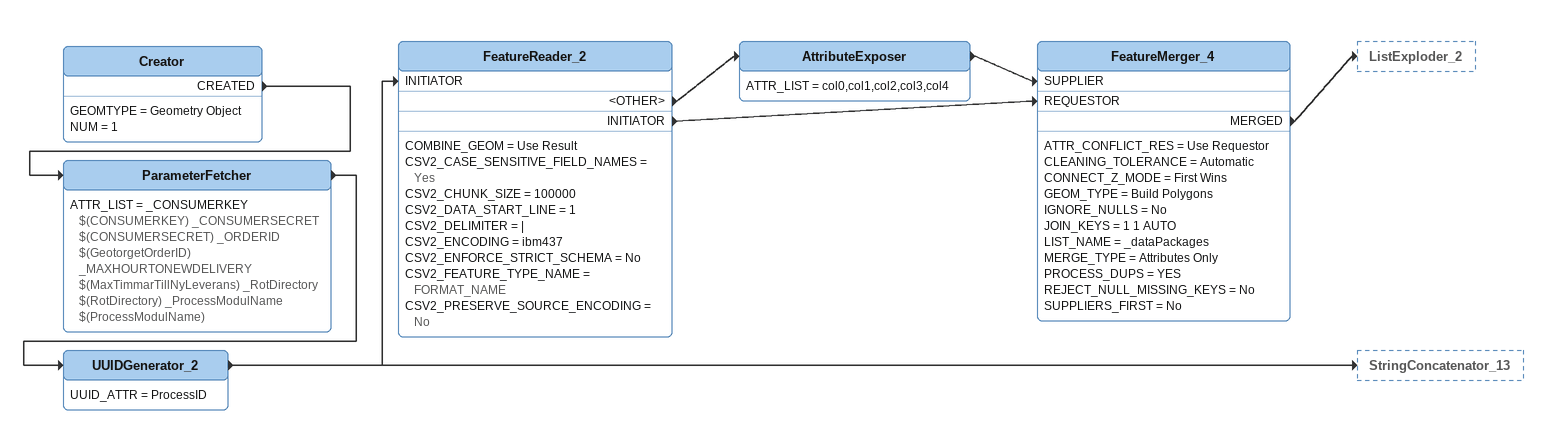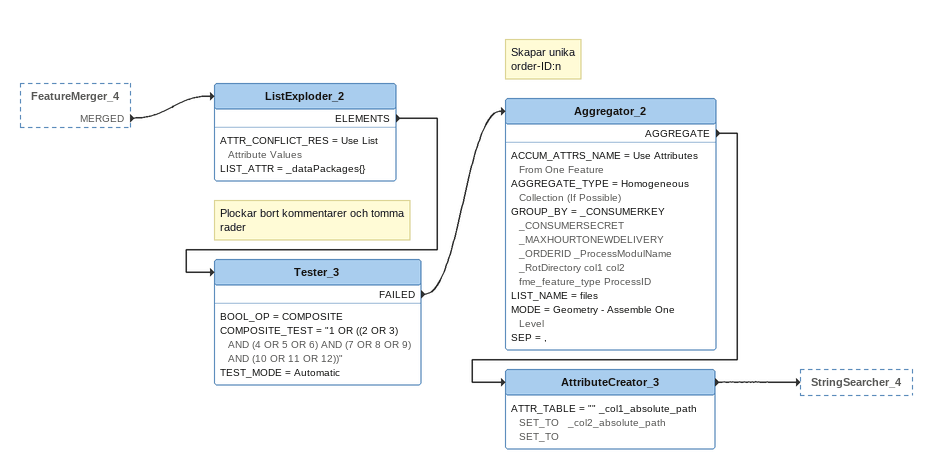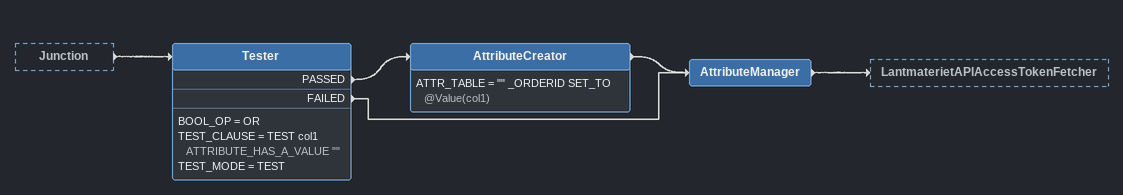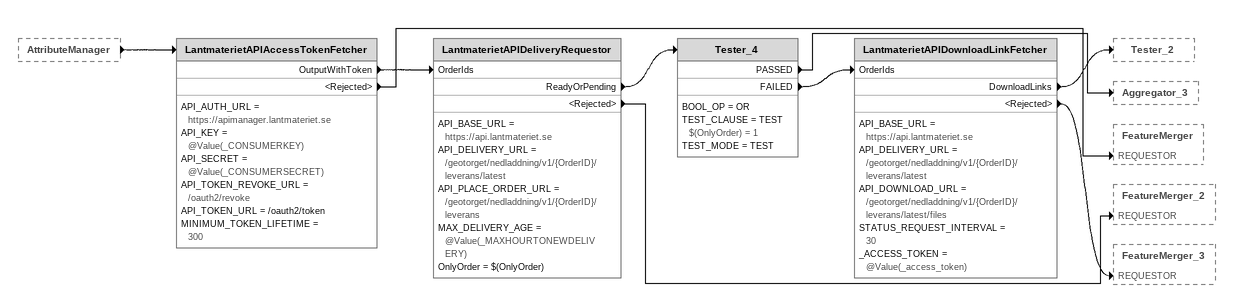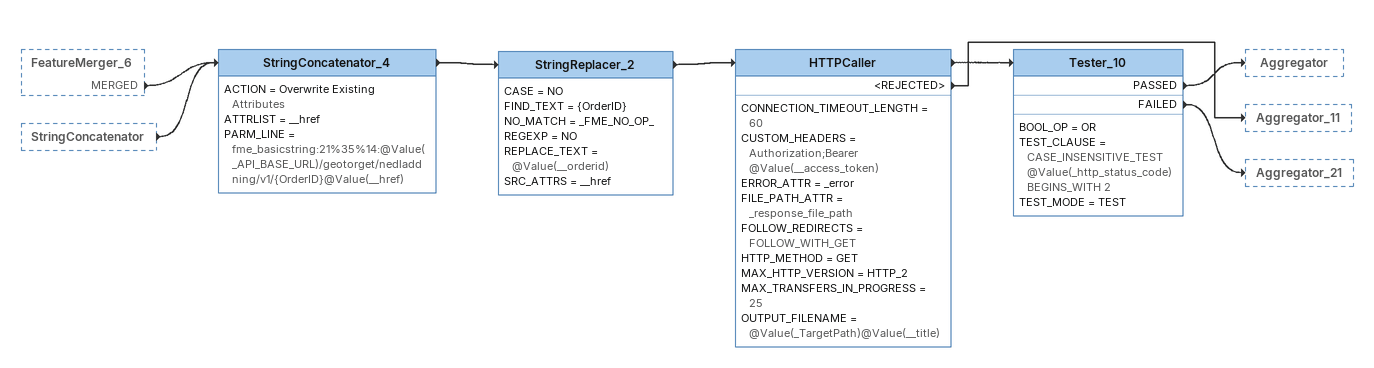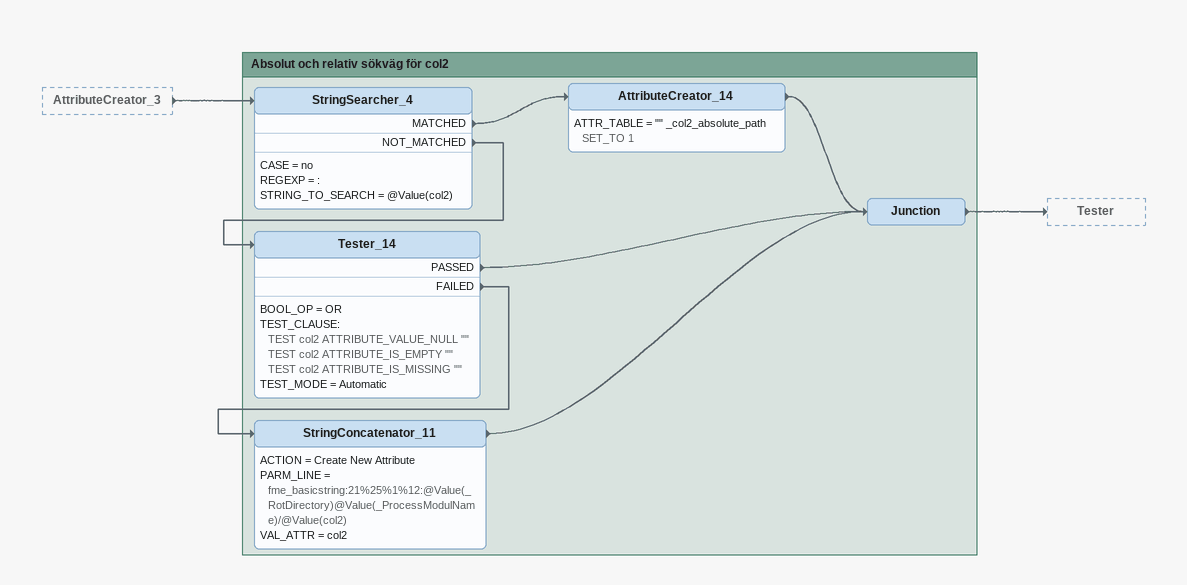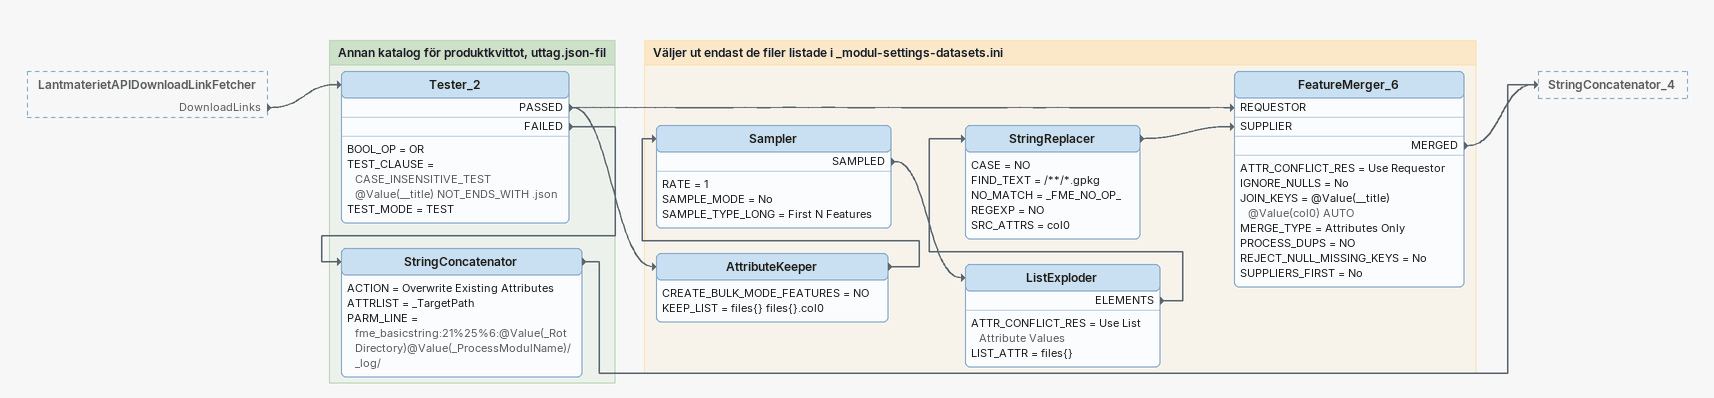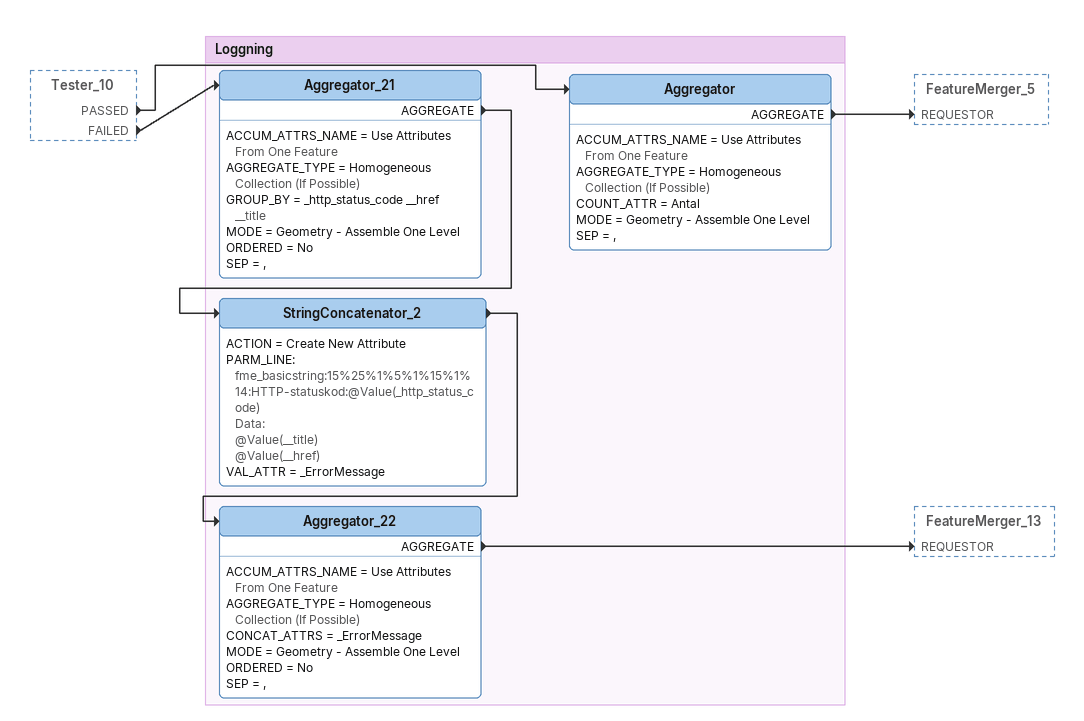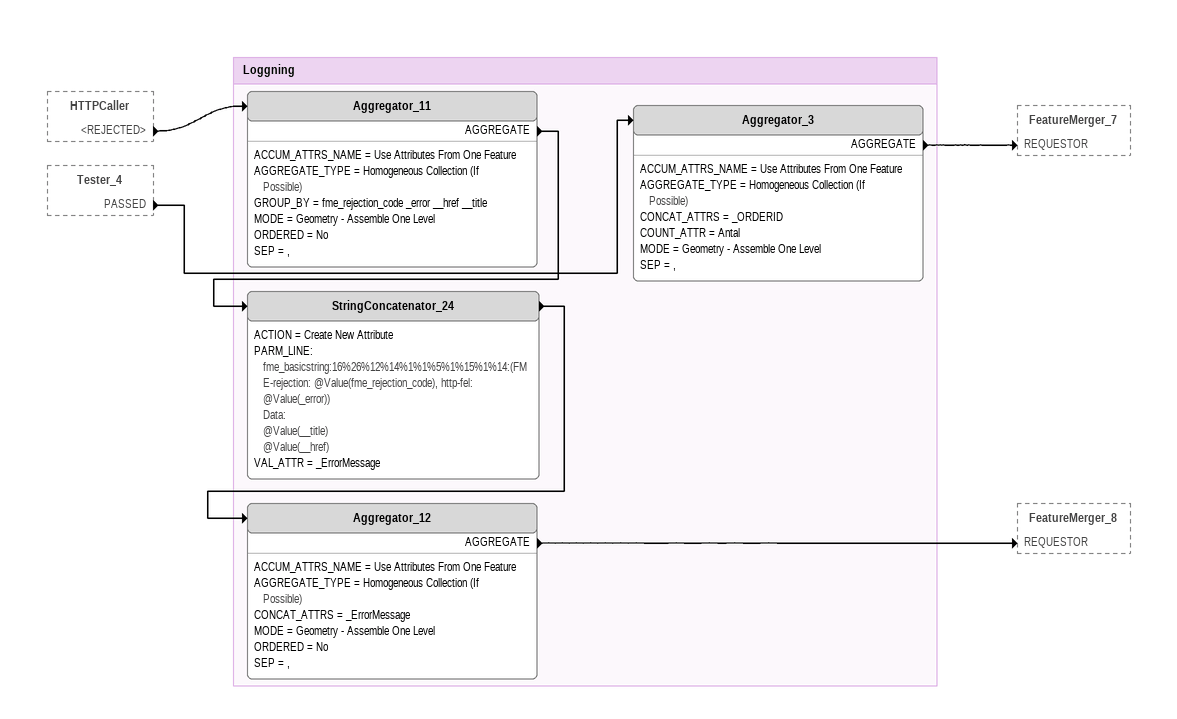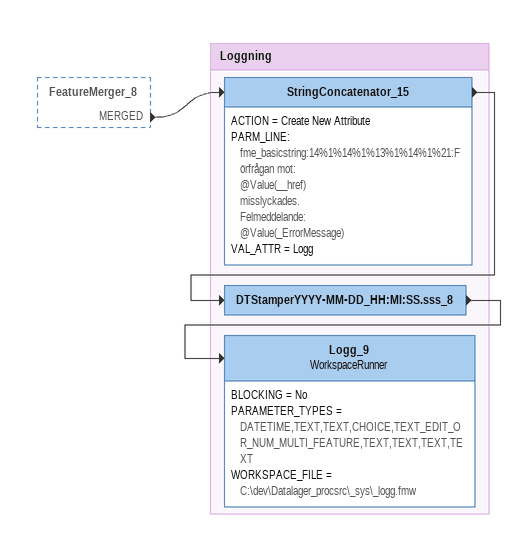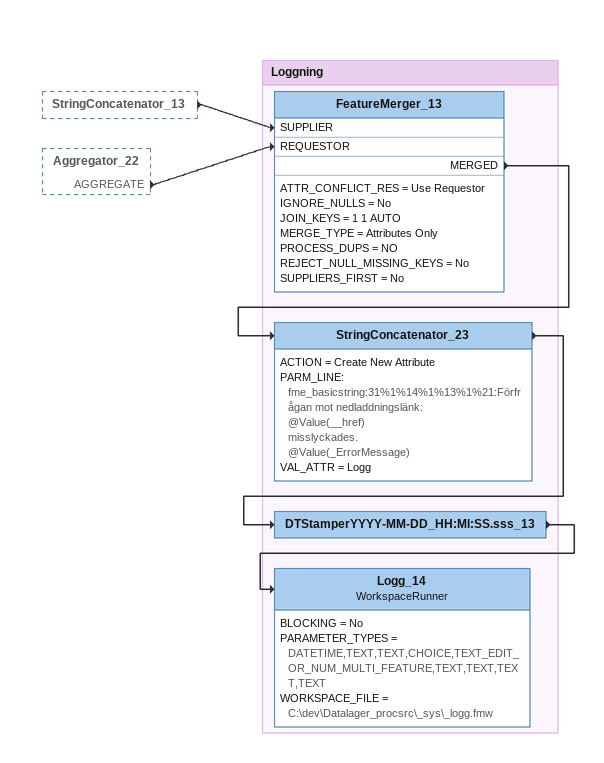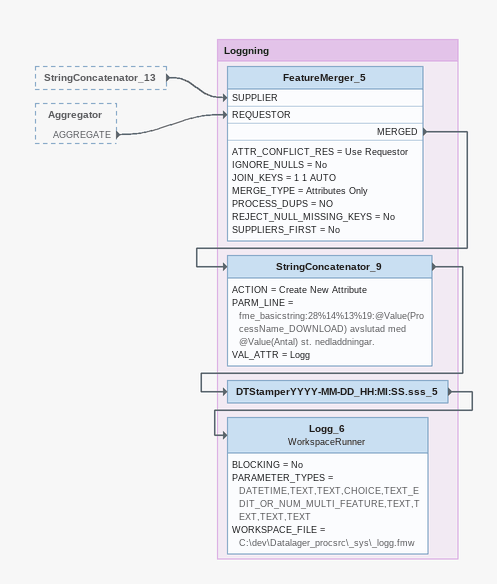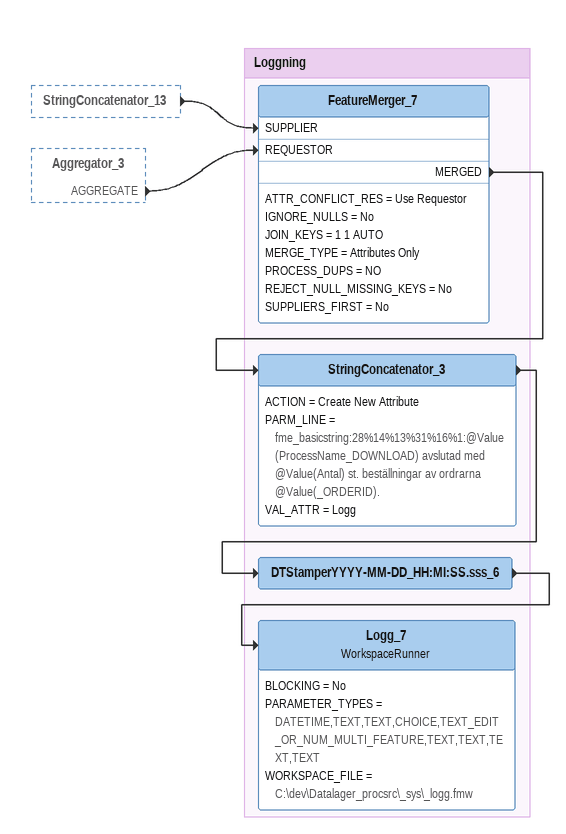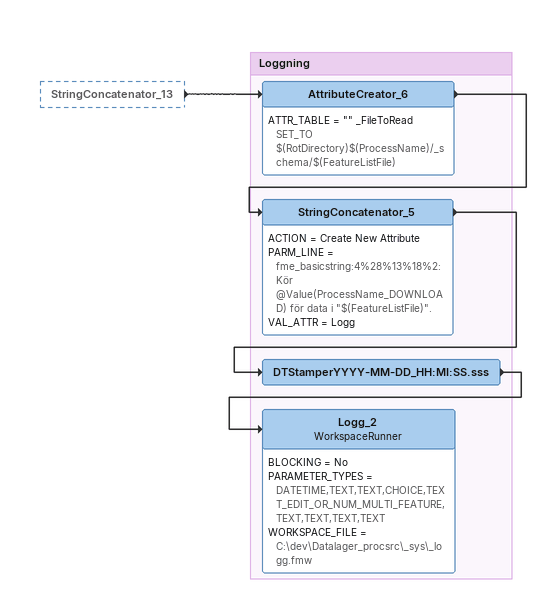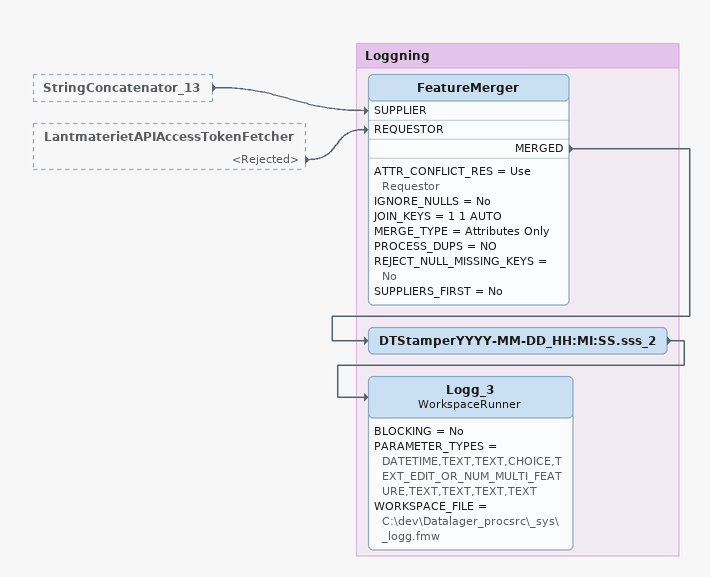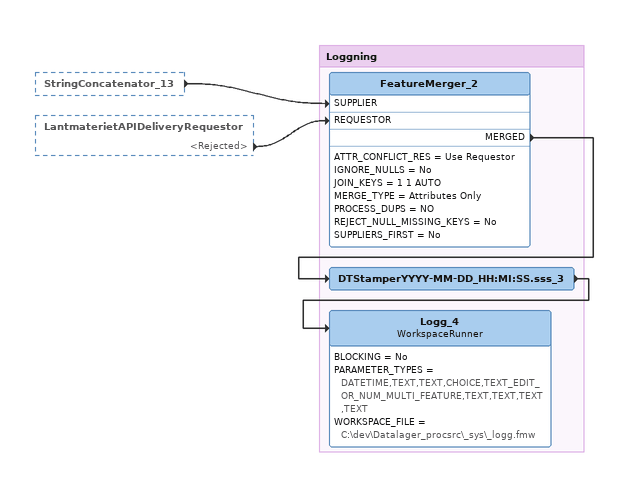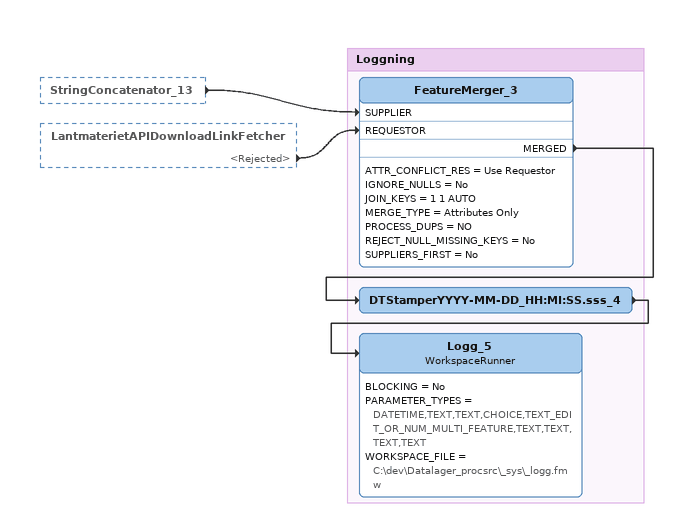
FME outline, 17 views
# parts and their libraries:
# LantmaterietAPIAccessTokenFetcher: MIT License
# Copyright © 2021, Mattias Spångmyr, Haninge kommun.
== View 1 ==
Creator
    GEOMTYPE = Geometry Object
    NUM = 1
    CREATED -> ParameterFetcher
ParameterFetcher
    ATTR_LIST = _CONSUMERKEY $(CONSUMERKEY) _CONSUMERSECRET $(CONSUMERSECRET) _ORDERID $(GeotorgetOrderID) _MAXHOURTONEWDELIVERY $(MaxTimmarTillNyLeverans) _RotDirectory $(RotDirectory) _ProcessModulName $(ProcessModulName)
    -> UUIDGenerator_2
UUIDGenerator_2
    UUID_ATTR = ProcessID
    -> FeatureReader_2 [INITIATOR]
    -> StringConcatenator_13
FeatureReader_2
    COMBINE_GEOM = Use Result
    CSV2_CASE_SENSITIVE_FIELD_NAMES = Yes
    CSV2_CHUNK_SIZE = 100000
    CSV2_DATA_START_LINE = 1
    CSV2_DELIMITER = |
    CSV2_ENCODING = ibm437
    CSV2_ENFORCE_STRICT_SCHEMA = No
    CSV2_FEATURE_TYPE_NAME = FORMAT_NAME
    CSV2_PRESERVE_SOURCE_ENCODING = No
    <OTHER> -> AttributeExposer
    INITIATOR -> FeatureMerger_4 [REQUESTOR]
AttributeExposer
    ATTR_LIST = col0,col1,col2,col3,col4
    -> FeatureMerger_4 [SUPPLIER]
FeatureMerger_4
    ATTR_CONFLICT_RES = Use Requestor
    CLEANING_TOLERANCE = Automatic
    CONNECT_Z_MODE = First Wins
    GEOM_TYPE = Build Polygons
    IGNORE_NULLS = No
    JOIN_KEYS = 1 1 AUTO
    LIST_NAME = _dataPackages
    MERGE_TYPE = Attributes Only
    PROCESS_DUPS = YES
    REJECT_NULL_MISSING_KEYS = No
    SUPPLIERS_FIRST = No
    MERGED -> ListExploder_2

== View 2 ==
FeatureMerger_4 [outside]
    MERGED -> ListExploder_2
ListExploder_2
    ATTR_CONFLICT_RES = Use List Attribute Values
    LIST_ATTR = _dataPackages{}
    ELEMENTS -> Tester_3
Note: Plockar bort kommentarer och tomma rader
Tester_3
    BOOL_OP = COMPOSITE
    COMPOSITE_TEST = "1 OR ((2 OR 3) AND (4 OR 5 OR 6) AND (7 OR 8 OR 9) AND (10 OR 11 OR 12))"
    TEST_MODE = Automatic
    FAILED -> Aggregator_2
Note: Skapar unika / order-ID:n
Aggregator_2
    ACCUM_ATTRS_NAME = Use Attributes From One Feature
    AGGREGATE_TYPE = Homogeneous Collection (If Possible)
    GROUP_BY = _CONSUMERKEY _CONSUMERSECRET _MAXHOURTONEWDELIVERY _ORDERID _ProcessModulName _RotDirectory col1 col2 fme_feature_type ProcessID
    LIST_NAME = files
    MODE = Geometry - Assemble One Level
    SEP = ,
    AGGREGATE -> AttributeCreator_3
AttributeCreator_3
    ATTR_TABLE = "" _col1_absolute_path SET_TO   _col2_absolute_path SET_TO
    -> StringSearcher_4

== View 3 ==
Junction [outside]
    -> Tester
Tester
    BOOL_OP = OR
    TEST_CLAUSE = TEST col1 ATTRIBUTE_HAS_A_VALUE ""
    TEST_MODE = TEST
    PASSED -> AttributeCreator
    FAILED -> AttributeManager
AttributeCreator
    ATTR_TABLE = "" _ORDERID SET_TO @Value(col1)
    -> AttributeManager
AttributeManager
    -> LantmaterietAPIAccessTokenFetcher

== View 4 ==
AttributeManager [outside]
    -> LantmaterietAPIAccessTokenFetcher
LantmaterietAPIAccessTokenFetcher
    API_AUTH_URL = https://apimanager.lantmateriet.se
    API_KEY = @Value(_CONSUMERKEY)
    API_SECRET = @Value(_CONSUMERSECRET)
    API_TOKEN_REVOKE_URL = /oauth2/revoke
    API_TOKEN_URL = /oauth2/token
    MINIMUM_TOKEN_LIFETIME = 300
    OutputWithToken -> LantmaterietAPIDeliveryRequestor [OrderIds]
    <Rejected> -> FeatureMerger [REQUESTOR]
LantmaterietAPIDeliveryRequestor
    API_BASE_URL = https://api.lantmateriet.se
    API_DELIVERY_URL = /geotorget/nedladdning/v1/{OrderID}/leverans/latest
    API_PLACE_ORDER_URL = /geotorget/nedladdning/v1/{OrderID}/leverans
    MAX_DELIVERY_AGE = @Value(_MAXHOURTONEWDELIVERY)
    OnlyOrder = $(OnlyOrder)
    ReadyOrPending -> Tester_4
    <Rejected> -> FeatureMerger_2 [REQUESTOR]
Tester_4
    BOOL_OP = OR
    TEST_CLAUSE = TEST $(OnlyOrder) = 1
    TEST_MODE = TEST
    PASSED -> Aggregator_3
    FAILED -> LantmaterietAPIDownloadLinkFetcher [OrderIds]
LantmaterietAPIDownloadLinkFetcher
    API_BASE_URL = https://api.lantmateriet.se
    API_DELIVERY_URL = /geotorget/nedladdning/v1/{OrderID}/leverans/latest
    API_DOWNLOAD_URL = /geotorget/nedladdning/v1/{OrderID}/leverans/latest/files
    STATUS_REQUEST_INTERVAL = 30
    _ACCESS_TOKEN = @Value(_access_token)
    DownloadLinks -> Tester_2
    <Rejected> -> FeatureMerger_3 [REQUESTOR]

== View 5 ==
FeatureMerger_6 [outside]
    MERGED -> StringConcatenator_4
StringConcatenator [outside]
    -> StringConcatenator_4
StringConcatenator_4
    ACTION = Overwrite Existing Attributes
    ATTRLIST = __href
    PARM_LINE = fme_basicstring:21%35%14:@Value(_API_BASE_URL)/geotorget/nedladdning/v1/{OrderID}@Value(__href)
    -> StringReplacer_2
StringReplacer_2
    CASE = NO
    FIND_TEXT = {OrderID}
    NO_MATCH = _FME_NO_OP_
    REGEXP = NO
    REPLACE_TEXT = @Value(__orderid)
    SRC_ATTRS = __href
    -> HTTPCaller
HTTPCaller
    CONNECTION_TIMEOUT_LENGTH = 60
    CUSTOM_HEADERS = Authorization;Bearer @Value(__access_token)
    ERROR_ATTR = _error
    FILE_PATH_ATTR = _response_file_path
    FOLLOW_REDIRECTS = FOLLOW_WITH_GET
    HTTP_METHOD = GET
    MAX_HTTP_VERSION = HTTP_2
    MAX_TRANSFERS_IN_PROGRESS = 25
    OUTPUT_FILENAME = @Value(_TargetPath)@Value(__title)
    -> Tester_10
    <REJECTED> -> Aggregator_11
Tester_10
    BOOL_OP = OR
    TEST_CLAUSE = CASE_INSENSITIVE_TEST @Value(_http_status_code) BEGINS_WITH 2
    TEST_MODE = TEST
    PASSED -> Aggregator
    FAILED -> Aggregator_21

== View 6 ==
AttributeCreator_3 [outside]
    -> StringSearcher_4

Bookmark: Absolut och relativ sökväg för col2
StringSearcher_4
    CASE = no
    REGEXP = :
    STRING_TO_SEARCH = @Value(col2)
    MATCHED -> AttributeCreator_14
    NOT_MATCHED -> Tester_14
AttributeCreator_14
    ATTR_TABLE = "" _col2_absolute_path SET_TO 1
    -> Junction
Tester_14
    BOOL_OP = OR
    TEST_CLAUSE:
      TEST col2 ATTRIBUTE_VALUE_NULL ""
      TEST col2 ATTRIBUTE_IS_EMPTY ""
      TEST col2 ATTRIBUTE_IS_MISSING ""
    TEST_MODE = Automatic
    PASSED -> Junction
    FAILED -> StringConcatenator_11
StringConcatenator_11
    ACTION = Create New Attribute
    PARM_LINE = fme_basicstring:21%25%1%12:@Value(_RotDirectory)@Value(_ProcessModulName)/@Value(col2)
    VAL_ATTR = col2
    -> Junction
Junction
    -> Tester

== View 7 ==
LantmaterietAPIDownloadLinkFetcher [outside]
    DownloadLinks -> Tester_2

Bookmark: Annan katalog för produktkvittot, uttag.json-fil
Tester_2
    BOOL_OP = OR
    TEST_CLAUSE = CASE_INSENSITIVE_TEST @Value(__title) NOT_ENDS_WITH .json
    TEST_MODE = TEST
    PASSED -> FeatureMerger_6 [REQUESTOR]
    PASSED -> AttributeKeeper
    FAILED -> StringConcatenator
StringConcatenator
    ACTION = Overwrite Existing Attributes
    ATTRLIST = _TargetPath
    PARM_LINE = fme_basicstring:21%25%6:@Value(_RotDirectory)@Value(_ProcessModulName)/_log/
    -> StringConcatenator_4

Bookmark: Väljer ut endast de filer listade i _modul-settings-datasets.ini
AttributeKeeper
    CREATE_BULK_MODE_FEATURES = NO
    KEEP_LIST = files{} files{}.col0
    -> Sampler
Sampler
    RATE = 1
    SAMPLE_MODE = No
    SAMPLE_TYPE_LONG = First N Features
    SAMPLED -> ListExploder
ListExploder
    ATTR_CONFLICT_RES = Use List Attribute Values
    LIST_ATTR = files{}
    ELEMENTS -> StringReplacer
StringReplacer
    CASE = NO
    FIND_TEXT = /**/*.gpkg
    NO_MATCH = _FME_NO_OP_
    REGEXP = NO
    SRC_ATTRS = col0
    -> FeatureMerger_6 [SUPPLIER]
FeatureMerger_6
    ATTR_CONFLICT_RES = Use Requestor
    IGNORE_NULLS = No
    JOIN_KEYS = @Value(__title) @Value(col0) AUTO
    MERGE_TYPE = Attributes Only
    PROCESS_DUPS = NO
    REJECT_NULL_MISSING_KEYS = No
    SUPPLIERS_FIRST = No
    MERGED -> StringConcatenator_4

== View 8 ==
Tester_10 [outside]
    PASSED -> Aggregator
    FAILED -> Aggregator_21

Bookmark: Loggning
Aggregator_21
    ACCUM_ATTRS_NAME = Use Attributes From One Feature
    AGGREGATE_TYPE = Homogeneous Collection (If Possible)
    GROUP_BY = _http_status_code __href __title
    MODE = Geometry - Assemble One Level
    ORDERED = No
    SEP = ,
    AGGREGATE -> StringConcatenator_2
StringConcatenator_2
    ACTION = Create New Attribute
    PARM_LINE:
      fme_basicstring:15%25%1%5%1%15%1%14:HTTP-statuskod:@Value(_http_status_code)
      Data:
      @Value(__title)
      @Value(__href)
    VAL_ATTR = _ErrorMessage
    -> Aggregator_22
Aggregator_22
    ACCUM_ATTRS_NAME = Use Attributes From One Feature
    AGGREGATE_TYPE = Homogeneous Collection (If Possible)
    CONCAT_ATTRS = _ErrorMessage
    MODE = Geometry - Assemble One Level
    ORDERED = No
    SEP = ,
    AGGREGATE -> FeatureMerger_13 [REQUESTOR]
Aggregator
    ACCUM_ATTRS_NAME = Use Attributes From One Feature
    AGGREGATE_TYPE = Homogeneous Collection (If Possible)
    COUNT_ATTR = Antal
    MODE = Geometry - Assemble One Level
    SEP = ,
    AGGREGATE -> FeatureMerger_5 [REQUESTOR]

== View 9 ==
HTTPCaller [outside]
    <REJECTED> -> Aggregator_11
Tester_4 [outside]
    PASSED -> Aggregator_3

Bookmark: Loggning
Aggregator_11
    ACCUM_ATTRS_NAME = Use Attributes From One Feature
    AGGREGATE_TYPE = Homogeneous Collection (If Possible)
    GROUP_BY = fme_rejection_code _error __href __title
    MODE = Geometry - Assemble One Level
    ORDERED = No
    SEP = ,
    AGGREGATE -> StringConcatenator_24
StringConcatenator_24
    ACTION = Create New Attribute
    PARM_LINE:
      fme_basicstring:16%26%12%14%1%1%5%1%15%1%14:(FME-rejection: @Value(fme_rejection_code), http-fel: @Value(_error))
      Data:
      @Value(__title)
      @Value(__href)
    VAL_ATTR = _ErrorMessage
    -> Aggregator_12
Aggregator_12
    ACCUM_ATTRS_NAME = Use Attributes From One Feature
    AGGREGATE_TYPE = Homogeneous Collection (If Possible)
    CONCAT_ATTRS = _ErrorMessage
    MODE = Geometry - Assemble One Level
    ORDERED = No
    SEP = ,
    AGGREGATE -> FeatureMerger_8 [REQUESTOR]
Aggregator_3
    ACCUM_ATTRS_NAME = Use Attributes From One Feature
    AGGREGATE_TYPE = Homogeneous Collection (If Possible)
    CONCAT_ATTRS = _ORDERID
    COUNT_ATTR = Antal
    MODE = Geometry - Assemble One Level
    SEP = ,
    AGGREGATE -> FeatureMerger_7 [REQUESTOR]

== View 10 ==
FeatureMerger_8 [outside]
    MERGED -> StringConcatenator_15

Bookmark: Loggning
StringConcatenator_15
    ACTION = Create New Attribute
    PARM_LINE:
      fme_basicstring:14%1%14%1%13%1%14%1%21:Förfrågan mot:
      @Value(__href)
      misslyckades.
      Felmeddelande:
      @Value(_ErrorMessage)
    VAL_ATTR = Logg
    -> DTStamperYYYY-MM-DD_HH:MI:SS.sss_8
DTStamperYYYY-MM-DD_HH:MI:SS.sss_8
    -> Logg_9
Logg_9: WorkspaceRunner
    BLOCKING = No
    PARAMETER_TYPES = DATETIME,TEXT,TEXT,CHOICE,TEXT_EDIT_OR_NUM_MULTI_FEATURE,TEXT,TEXT,TEXT,TEXT
    WORKSPACE_FILE = C:\dev\Datalager_procsrc\_sys\_logg.fmw

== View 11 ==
StringConcatenator_13 [outside]
    -> FeatureMerger_13 [SUPPLIER]
Aggregator_22 [outside]
    AGGREGATE -> FeatureMerger_13 [REQUESTOR]

Bookmark: Loggning
FeatureMerger_13
    ATTR_CONFLICT_RES = Use Requestor
    IGNORE_NULLS = No
    JOIN_KEYS = 1 1 AUTO
    MERGE_TYPE = Attributes Only
    PROCESS_DUPS = NO
    REJECT_NULL_MISSING_KEYS = No
    SUPPLIERS_FIRST = No
    MERGED -> StringConcatenator_23
StringConcatenator_23
    ACTION = Create New Attribute
    PARM_LINE:
      fme_basicstring:31%1%14%1%13%1%21:Förfrågan mot nedladdningslänk:
      @Value(__href)
      misslyckades.
      @Value(_ErrorMessage)
    VAL_ATTR = Logg
    -> DTStamperYYYY-MM-DD_HH:MI:SS.sss_13
DTStamperYYYY-MM-DD_HH:MI:SS.sss_13
    -> Logg_14
Logg_14: WorkspaceRunner
    BLOCKING = No
    PARAMETER_TYPES = DATETIME,TEXT,TEXT,CHOICE,TEXT_EDIT_OR_NUM_MULTI_FEATURE,TEXT,TEXT,TEXT,TEXT
    WORKSPACE_FILE = C:\dev\Datalager_procsrc\_sys\_logg.fmw

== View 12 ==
StringConcatenator_13 [outside]
    -> FeatureMerger_5 [SUPPLIER]
Aggregator [outside]
    AGGREGATE -> FeatureMerger_5 [REQUESTOR]

Bookmark: Loggning
FeatureMerger_5
    ATTR_CONFLICT_RES = Use Requestor
    IGNORE_NULLS = No
    JOIN_KEYS = 1 1 AUTO
    MERGE_TYPE = Attributes Only
    PROCESS_DUPS = NO
    REJECT_NULL_MISSING_KEYS = No
    SUPPLIERS_FIRST = No
    MERGED -> StringConcatenator_9
StringConcatenator_9
    ACTION = Create New Attribute
    PARM_LINE = fme_basicstring:28%14%13%19:@Value(ProcessName_DOWNLOAD) avslutad med @Value(Antal) st. nedladdningar.
    VAL_ATTR = Logg
    -> DTStamperYYYY-MM-DD_HH:MI:SS.sss_5
DTStamperYYYY-MM-DD_HH:MI:SS.sss_5
    -> Logg_6
Logg_6: WorkspaceRunner
    BLOCKING = No
    PARAMETER_TYPES = DATETIME,TEXT,TEXT,CHOICE,TEXT_EDIT_OR_NUM_MULTI_FEATURE,TEXT,TEXT,TEXT,TEXT
    WORKSPACE_FILE = C:\dev\Datalager_procsrc\_sys\_logg.fmw

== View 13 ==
StringConcatenator_13 [outside]
    -> FeatureMerger_7 [SUPPLIER]
Aggregator_3 [outside]
    AGGREGATE -> FeatureMerger_7 [REQUESTOR]

Bookmark: Loggning
FeatureMerger_7
    ATTR_CONFLICT_RES = Use Requestor
    IGNORE_NULLS = No
    JOIN_KEYS = 1 1 AUTO
    MERGE_TYPE = Attributes Only
    PROCESS_DUPS = NO
    REJECT_NULL_MISSING_KEYS = No
    SUPPLIERS_FIRST = No
    MERGED -> StringConcatenator_3
StringConcatenator_3
    ACTION = Create New Attribute
    PARM_LINE = fme_basicstring:28%14%13%31%16%1:@Value(ProcessName_DOWNLOAD) avslutad med @Value(Antal) st. beställningar av ordrarna @Value(_ORDERID).
    VAL_ATTR = Logg
    -> DTStamperYYYY-MM-DD_HH:MI:SS.sss_6
DTStamperYYYY-MM-DD_HH:MI:SS.sss_6
    -> Logg_7
Logg_7: WorkspaceRunner
    BLOCKING = No
    PARAMETER_TYPES = DATETIME,TEXT,TEXT,CHOICE,TEXT_EDIT_OR_NUM_MULTI_FEATURE,TEXT,TEXT,TEXT,TEXT
    WORKSPACE_FILE = C:\dev\Datalager_procsrc\_sys\_logg.fmw

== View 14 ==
StringConcatenator_13 [outside]
    -> AttributeCreator_6

Bookmark: Loggning
AttributeCreator_6
    ATTR_TABLE = "" _FileToRead SET_TO $(RotDirectory)$(ProcessName)/_schema/$(FeatureListFile)
    -> StringConcatenator_5
StringConcatenator_5
    ACTION = Create New Attribute
    PARM_LINE = fme_basicstring:4%28%13%18%2:Kör @Value(ProcessName_DOWNLOAD) för data i "$(FeatureListFile)".
    VAL_ATTR = Logg
    -> DTStamperYYYY-MM-DD_HH:MI:SS.sss
DTStamperYYYY-MM-DD_HH:MI:SS.sss
    -> Logg_2
Logg_2: WorkspaceRunner
    BLOCKING = No
    PARAMETER_TYPES = DATETIME,TEXT,TEXT,CHOICE,TEXT_EDIT_OR_NUM_MULTI_FEATURE,TEXT,TEXT,TEXT,TEXT
    WORKSPACE_FILE = C:\dev\Datalager_procsrc\_sys\_logg.fmw

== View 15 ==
StringConcatenator_13 [outside]
    -> FeatureMerger [SUPPLIER]
LantmaterietAPIAccessTokenFetcher [outside]
    <Rejected> -> FeatureMerger [REQUESTOR]

Bookmark: Loggning
FeatureMerger
    ATTR_CONFLICT_RES = Use Requestor
    IGNORE_NULLS = No
    JOIN_KEYS = 1 1 AUTO
    MERGE_TYPE = Attributes Only
    PROCESS_DUPS = NO
    REJECT_NULL_MISSING_KEYS = No
    SUPPLIERS_FIRST = No
    MERGED -> DTStamperYYYY-MM-DD_HH:MI:SS.sss_2
DTStamperYYYY-MM-DD_HH:MI:SS.sss_2
    -> Logg_3
Logg_3: WorkspaceRunner
    BLOCKING = No
    PARAMETER_TYPES = DATETIME,TEXT,TEXT,CHOICE,TEXT_EDIT_OR_NUM_MULTI_FEATURE,TEXT,TEXT,TEXT,TEXT
    WORKSPACE_FILE = C:\dev\Datalager_procsrc\_sys\_logg.fmw

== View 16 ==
StringConcatenator_13 [outside]
    -> FeatureMerger_2 [SUPPLIER]
LantmaterietAPIDeliveryRequestor [outside]
    <Rejected> -> FeatureMerger_2 [REQUESTOR]

Bookmark: Loggning
FeatureMerger_2
    ATTR_CONFLICT_RES = Use Requestor
    IGNORE_NULLS = No
    JOIN_KEYS = 1 1 AUTO
    MERGE_TYPE = Attributes Only
    PROCESS_DUPS = NO
    REJECT_NULL_MISSING_KEYS = No
    SUPPLIERS_FIRST = No
    MERGED -> DTStamperYYYY-MM-DD_HH:MI:SS.sss_3
DTStamperYYYY-MM-DD_HH:MI:SS.sss_3
    -> Logg_4
Logg_4: WorkspaceRunner
    BLOCKING = No
    PARAMETER_TYPES = DATETIME,TEXT,TEXT,CHOICE,TEXT_EDIT_OR_NUM_MULTI_FEATURE,TEXT,TEXT,TEXT,TEXT
    WORKSPACE_FILE = C:\dev\Datalager_procsrc\_sys\_logg.fmw

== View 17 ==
StringConcatenator_13 [outside]
    -> FeatureMerger_3 [SUPPLIER]
LantmaterietAPIDownloadLinkFetcher [outside]
    <Rejected> -> FeatureMerger_3 [REQUESTOR]

Bookmark: Loggning
FeatureMerger_3
    ATTR_CONFLICT_RES = Use Requestor
    IGNORE_NULLS = No
    JOIN_KEYS = 1 1 AUTO
    MERGE_TYPE = Attributes Only
    PROCESS_DUPS = NO
    REJECT_NULL_MISSING_KEYS = No
    SUPPLIERS_FIRST = No
    MERGED -> DTStamperYYYY-MM-DD_HH:MI:SS.sss_4
DTStamperYYYY-MM-DD_HH:MI:SS.sss_4
    -> Logg_5
Logg_5: WorkspaceRunner
    BLOCKING = No
    PARAMETER_TYPES = DATETIME,TEXT,TEXT,CHOICE,TEXT_EDIT_OR_NUM_MULTI_FEATURE,TEXT,TEXT,TEXT,TEXT
    WORKSPACE_FILE = C:\dev\Datalager_procsrc\_sys\_logg.fmw
